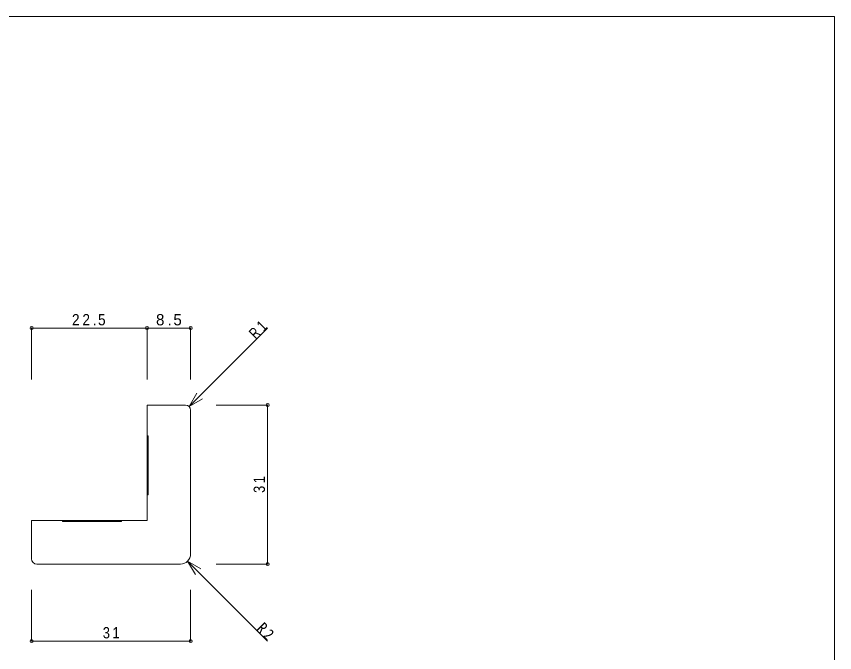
# Model space of a CAD drawing. Units: millimetres on the paper. Extents: x -141 to 141, y -98 to 98.
# Drawn here: x -18.5 to 141, y -26.5 to 97.5 of the extents above; entities that cross this region are included whole.
import ezdxf

# ---------------------------------------------------------------- set-up
doc = ezdxf.new("R2010")
doc.units = ezdxf.units.MM
doc.header["$PDMODE"] = 32
doc.header["$PDSIZE"] = 0.6
for name, color, linetype, lineweight in [('0-0_ＫＢ製品', 2, 'Continuous', 9), ('0-3_寸法', 4, 'Continuous', 9), ('0-4_引出線字', 4, 'Continuous', 9), ('0-8_他製品', 7, 'Continuous', 9), ('F-0_図面枠', 5, 'Continuous', 9)]:
    doc.layers.add(name, color=color, linetype=linetype, lineweight=lineweight)
doc.styles.add('HGｺﾞｼｯｸM', font='')
doc.styles.add('ＭＳ ゴシック', font='')
doc.styles.get('HGｺﾞｼｯｸM').set_extended_font_data('HGｺﾞｼｯｸM')
doc.styles.get('ＭＳ ゴシック').set_extended_font_data('MS Gothic')

msp = doc.modelspace()

# ---------------------------------------------------------------- linework, layer by layer
at = {"layer": '0-0_ＫＢ製品'}
for p, q in [((14.5, 21.75), (7, 21.75)), ((15.5, -7.25), (15.5, 20.75)), ((-15.5, -8.25), (-15.5, -0.75)), ((13.5, -9.25), (-14.5, -9.25))]:
    msp.add_line(p, q, dxfattribs=at)
msp.add_lwpolyline([(7, 21.75), (7, -0.75), (-15.5, -0.75)], dxfattribs=at)
for centre, radius, start, end in [((14.5, 20.75), 1, 0, 90), ((13.5, -7.25), 2, 270, 0), ((-14.5, -8.25), 1, 180, 270)]:
    msp.add_arc(centre, radius, start, end, dxfattribs=at)
at = {"layer": '0-3_寸法'}
for p, q in [((-15.5, 36.75), (7, 36.75)), ((-15.5, 36.75), (-15.5, 26.75)), ((7, 36.75), (7, 26.75)), ((7, 36.75), (15.5, 36.75)), ((15.5, 36.75), (15.5, 26.75)), ((30.5, 21.75), (20.5, 21.75)), ((30.5, 21.75), (30.5, -9.25)), ((30.5, -9.25), (20.5, -9.25)), ((-15.5, -24.25), (-15.5, -14.25)), ((15.5, -24.25), (15.5, -14.25)), ((15.5, -24.25), (-15.5, -24.25))]:
    msp.add_line(p, q, dxfattribs=at)
for p in [(-15.5, 36.75), (7, 36.75), (15.5, 36.75), (30.5, 21.75), (30.5, -9.25), (-15.5, -24.25), (15.5, -24.25)]:
    msp.add_point(p, dxfattribs=at)
at = {"layer": '0-4_引出線字'}
for p, q in [((15.202, 21.462), (30.49, 36.75)), ((15.202, 21.462), (16.702, 24.06)), ((15.202, 21.462), (17.8, 22.962)), ((14.914, -8.664), (30.5, -24.25)), ((14.914, -8.664), (17.512, -10.164)), ((14.914, -8.664), (16.414, -11.262))]:
    msp.add_line(p, q, dxfattribs=at)
at = {"layer": '0-8_他製品'}
for p, q in [((-9.5, -0.95), (-9.5, -0.75)), ((2, -0.95), (-9.5, -0.95)), ((2, -0.75), (2, -0.95))]:
    msp.add_line(p, q, dxfattribs=at)
msp.add_lwpolyline([(7, 15.75), (7.2, 15.75), (7.2, 4.25), (7, 4.25)], dxfattribs=at)
at = {"layer": 'F-0_図面枠'}
for p, q in [((-141, 97.5), (141, 97.5)), ((141, 97.5), (141, -97.5))]:
    msp.add_line(p, q, dxfattribs=at)

# ---------------------------------------------------------------- texts
at = {"layer": '0-3_寸法', "color": 7, "char_height": 2.199, "attachment_point": 7, "style": 'HGｺﾞｼｯｸM'}
for s, insert in [('\\T1.38;\\W0.9;22.5', (-7.625, 37.25)), ('\\T1.38;8.5', (8.75, 37.25)), ('\\T1.36;\\W0.85;31', (-1.625, -23.75))]:
    msp.add_mtext(s, dxfattribs=dict(at, insert=insert))
at = {"layer": '0-3_寸法', "color": 7, "insert": (30, 4.625), "char_height": 2.199, "attachment_point": 7, "rotation": 90, "style": 'HGｺﾞｼｯｸM'}
msp.add_mtext('\\T1.36;\\W0.85;31', dxfattribs=at)
at = {"layer": '0-4_引出線字', "color": 7, "char_height": 2.199, "attachment_point": 7}
for s, insert, rotation, style in [('\\T1.36;\\W0.75;R1', (28.192, 34.452), 45, 'HGｺﾞｼｯｸM'), ('\\T1.36;\\W0.9;R2', (28.202, -21.952), 315, 'ＭＳ ゴシック')]:
    msp.add_mtext(s, dxfattribs=dict(at, insert=insert, rotation=rotation, style=style))

doc.saveas('drawing.dxf')
